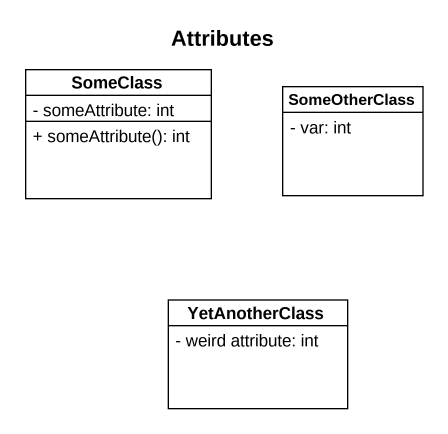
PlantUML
@startuml
title Attributes
hide circle
hide empty members
skinparam classAttributeIconSize 0
class SomeClass {
  - someAttribute: int
  + someAttribute(): int
}
class SomeOtherClass {
  - var: int
}
class YetAnotherClass {
  - weird attribute: int
}
@enduml
